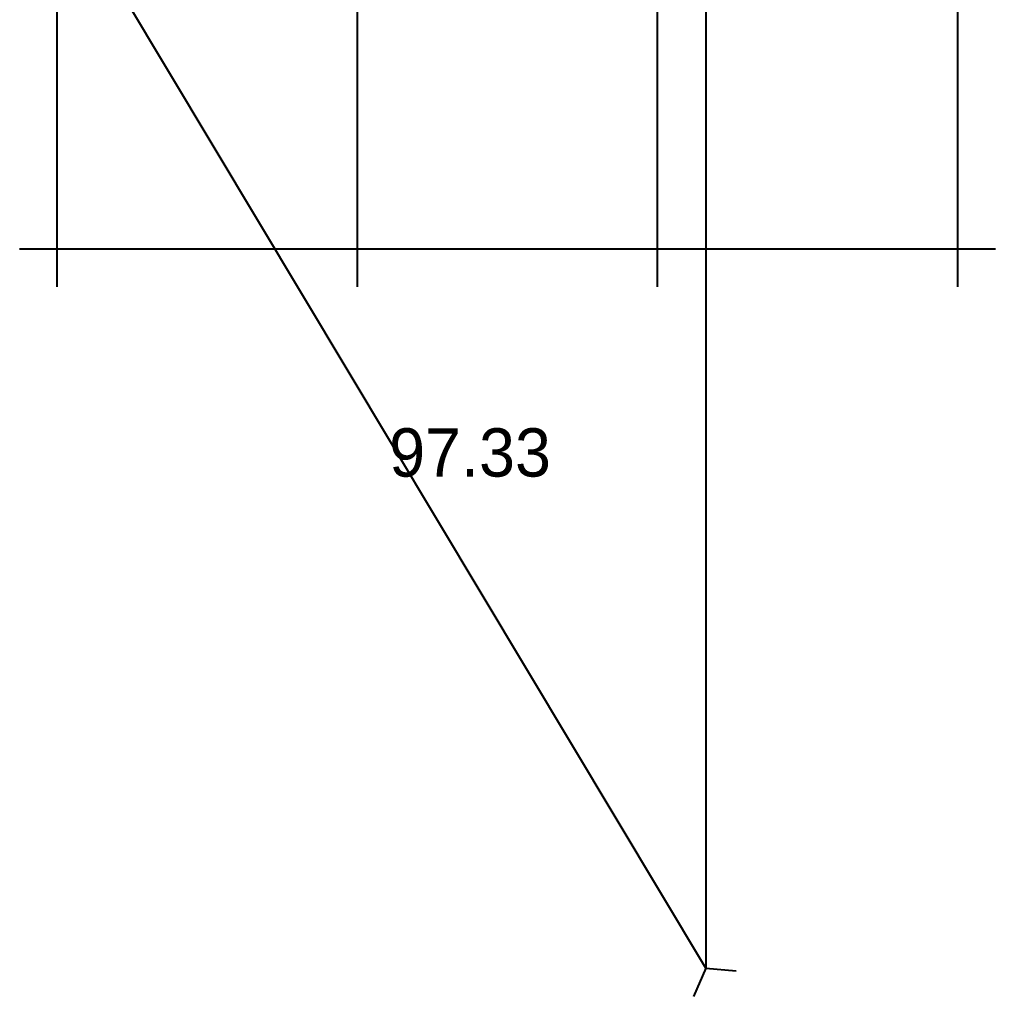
# Model space of a CAD drawing. Extents: x 250 to 718, y 586 to 1448.
# Drawn here: x 392.5 to 717.5, y 586.3 to 911.7 of the extents above; entities that cross this region are included whole.
import ezdxf

# ---------------------------------------------------------------- set-up
doc = ezdxf.new("R2010")
doc.units = 0
doc.layers.add('尺寸', color=3, linetype='CONTINUOUS')
doc.layers.add('辅助线', color=8, linetype='CONTINUOUS')

msp = doc.modelspace()

# ---------------------------------------------------------------- linework, layer by layer
at = {"layer": '尺寸'}
for p, q in [((621.009145, 935.17633), (621.009145, 595.67633)), ((621.009145, 595.67633), (421.009145, 929.67633)), ((621.009145, 595.67633), (616.919209, 586.292097)), ((621.009145, 595.67633), (631.212588, 594.851007))]:
    msp.add_line(p, q, dxfattribs=at)
at = {"layer": '辅助线'}
for p, q in [((405.009145, 822.67633), (405.009145, 1447.67633)), ((505.009145, 822.67633), (505.009145, 1447.67633)), ((605.009145, 822.67633), (605.009145, 1447.67633)), ((705.009145, 822.67633), (705.009145, 1447.67633)), ((717.509145, 835.17633), (392.509145, 835.17633))]:
    msp.add_line(p, q, dxfattribs=at)

# ---------------------------------------------------------------- texts
at = {"layer": '尺寸'}
msp.add_text('97.33', height=16.1, dxfattribs=at).set_placement((515.604086, 759.439768))

doc.saveas('drawing.dxf')
